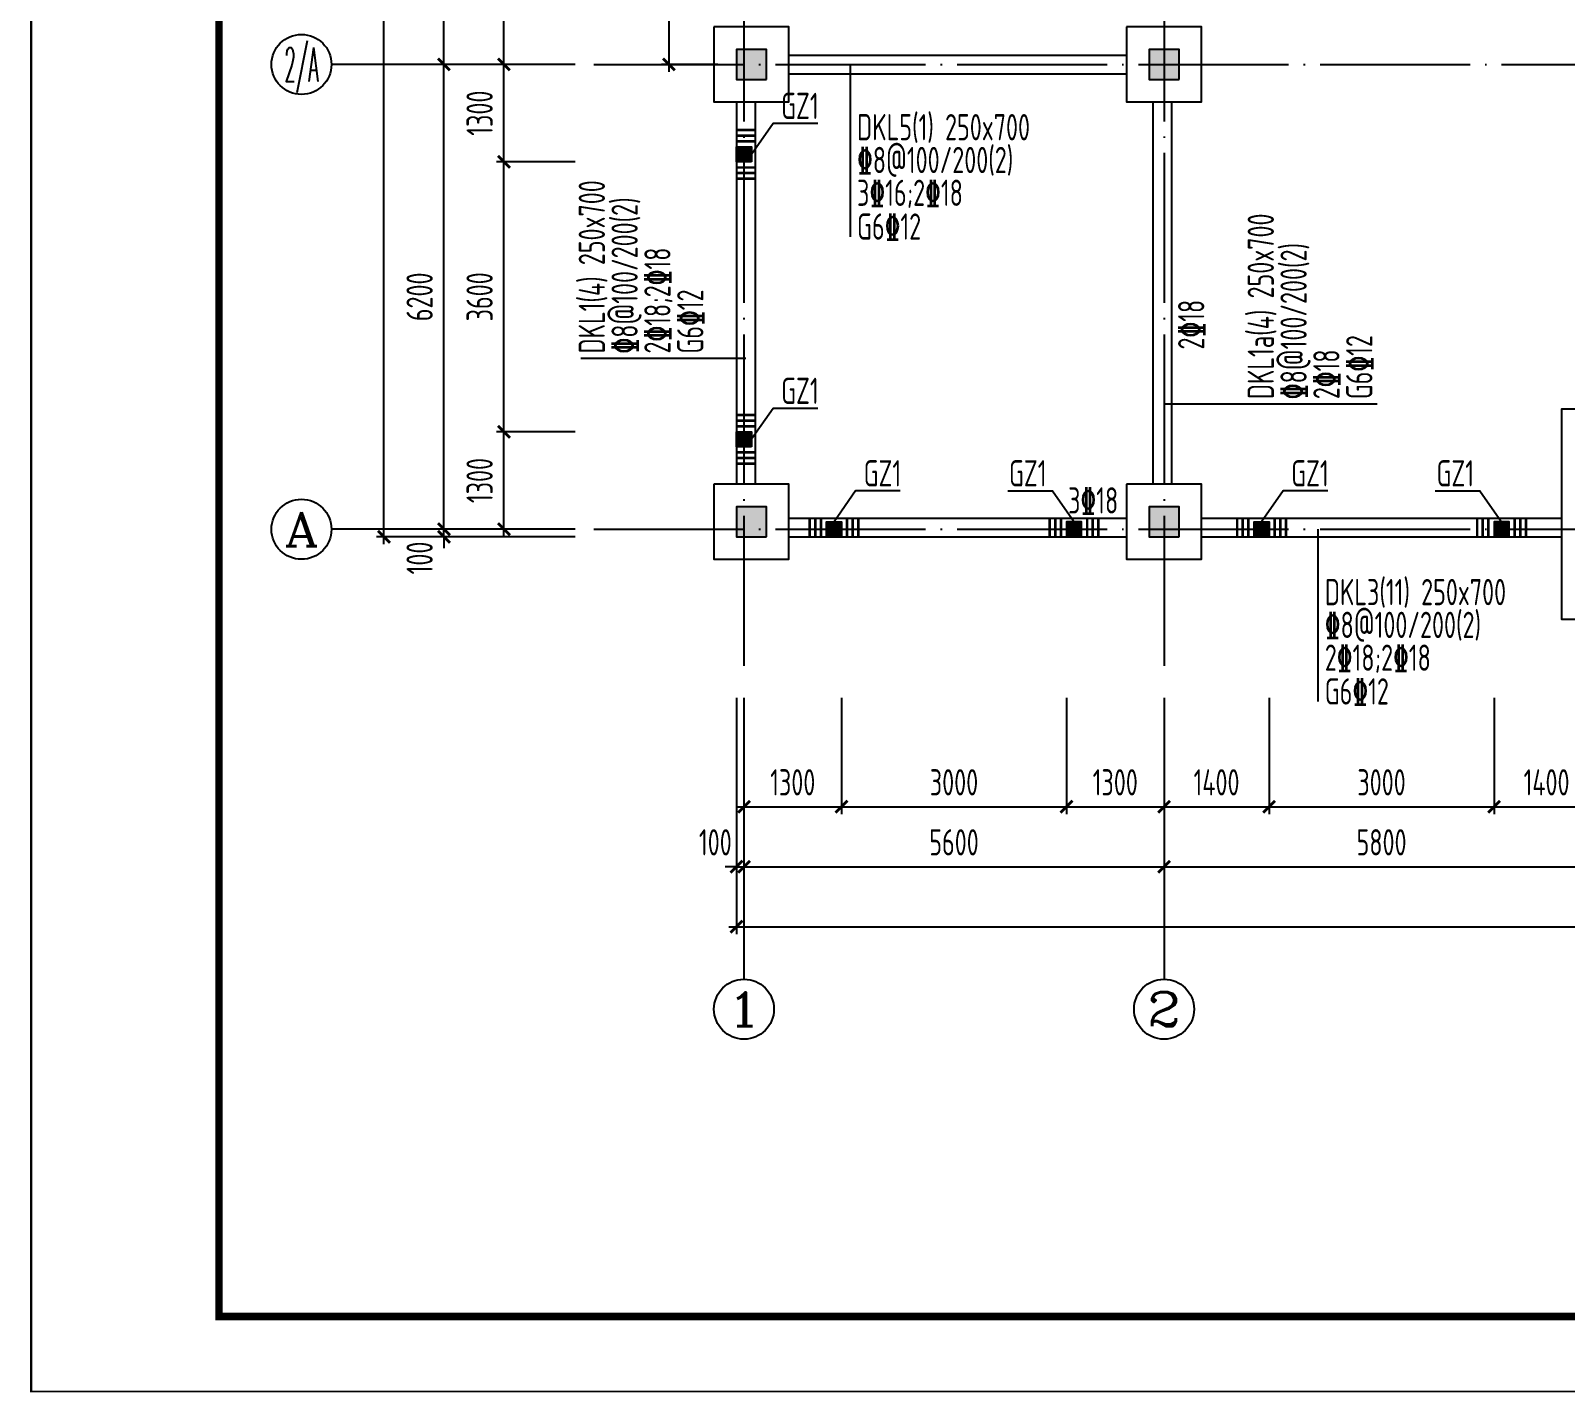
# Model space of a CAD drawing. Extents: x 287065 to 1473467, y 284802 to 344222.
# Drawn here: x 690937 to 711397, y 284802 to 302962 of the extents above; entities that cross this region are included whole.
import ezdxf
from ezdxf.enums import TextEntityAlignment as Align

# ---------------------------------------------------------------- set-up
doc = ezdxf.new("R2010")
doc.units = 0
doc.header["$LTSCALE"] = 1000
doc.linetypes.add('DOTE', pattern=[2.42, 2, -0.2, 0.02, -0.2])
doc.layers.get('0').update_dxf_attribs({"linetype": 'CONTINUOUS'})
doc.layers.get('DEFPOINTS').update_dxf_attribs({"linetype": 'CONTINUOUS'})
for name, color, linetype in [('AXIS', 8, 'DOTE'), ('AXIS_DIM', 3, 'CONTINUOUS'), ('AXIS_TEXT', 3, 'CONTINUOUS'), ('BEAM_CON', 4, 'CONTINUOUS'), ('COLU', 7, 'CONTINUOUS'), ('CT', 255, 'CONTINUOUS'), ('DIM', 3, 'CONTINUOUS'), ('FRAME', 3, 'CONTINUOUS'), ('S_BEAMDIMLOCALVER', 7, 'CONTINUOUS'), ('S_BEAMDIMMASS', 2, 'CONTINUOUS'), ('S_BEAMDIMMASSVER', 2, 'CONTINUOUS'), ('S_SUBBEAMHOOP', 1, 'CONTINUOUS'), ('TEXT', 7, 'CONTINUOUS'), ('TK', 211, 'CONTINUOUS'), ('柱涂实', 54, 'CONTINUOUS'), ('第三道尺寸线', 4, 'CONTINUOUS')]:
    doc.layers.add(name, color=color, linetype=linetype)
doc.styles.add('_TCH_AXIS', font='COMPLEX', dxfattribs={"bigfont": 'GBCBIG'})
doc.styles.add('COMPLEX', font='COMPLEX')
doc.styles.add('TSSD_Dimension', font='tssdeng.shx', dxfattribs={"width": 0.7, "bigfont": 'hztxt.shx'})
doc.styles.add('TSSD_Rein', font='tssdeng.shx', dxfattribs={"width": 0.7, "bigfont": 'hztxt.shx'})
doc.dimstyles.new('TSSD_100_100', dxfattribs={"dimtxt": 350, "dimasz": 150, "dimexe": 100, "dimexo": 250, "dimgap": 150, "dimtad": 1, "dimdec": 0, "dimzin": 0, "dimdsep": 46, "dimtxsty": 'TSSD_Dimension', "dimblk": 'ARCHTICK', "dimcen": 0, "dimdle": 100, "dimclrd": 3, "dimclre": 3, "dimclrt": 7, "dimadec": 0, "dimazin": 0, "dimtfac": 1, "dimtdec": 0, "dimtix": 1, "dimtmove": 2, "dimatfit": 3, "dimfxl": 100, "dimtolj": 1, "dimtzin": 0, "dimarcsym": 0})

# ---------------------------------------------------------------- blocks, each defined once
blk = doc.blocks.new('_ARCHTICK')
at = {"color": 0}
blk.add_lwpolyline([(-0.53, -0.53, 0.25, 0.25, 0), (0.53, 0.53, 0.5, 0.5, 0)], format="xyseb", dxfattribs=at)
blk = doc.blocks.new('*D1052')
at = {"layer": 'AXIS_DIM', "color": 3, "lineweight": -2}
for p, q in [((700347, 294062), (700347, 291712)), ((700447, 294062), (700447, 291712)), ((700347, 291812), (700197, 291812)), ((700347, 291812), (700447, 291812)), ((700447, 291812), (700597, 291812))]:
    blk.add_line(p, q, dxfattribs=at)
at = {"layer": 'DEFPOINTS', "color": 0}
for p in [(700347, 294312), (700447, 294312), (700447, 291812)]:
    blk.add_point(p, dxfattribs=at)
at = {"layer": 'AXIS_DIM', "color": 3, "lineweight": -2, "xscale": 150, "yscale": 150, "zscale": 150}
blk.add_blockref('_ARCHTICK', (700347, 291812), dxfattribs=at)
at = {"layer": 'AXIS_DIM', "color": 3, "lineweight": -2, "xscale": 150, "yscale": 150, "zscale": 150, "rotation": 180}
blk.add_blockref('_ARCHTICK', (700447, 291812), dxfattribs=at)
at = {"layer": 'AXIS_DIM', "color": 7, "insert": (700065, 292137), "char_height": 350, "attachment_point": 5, "style": 'TSSD_Dimension'}
blk.add_mtext('\\A1;100', dxfattribs=at)
blk = doc.blocks.new('*D1053')
at = {"layer": 'AXIS_DIM', "color": 3, "lineweight": -2}
for p, q in [((700447, 294062), (700447, 291712)), ((706047, 294062), (706047, 291712)), ((700347, 291812), (706147, 291812))]:
    blk.add_line(p, q, dxfattribs=at)
at = {"layer": 'DEFPOINTS', "color": 0}
for p in [(700447, 294312), (706047, 294312), (706047, 291812)]:
    blk.add_point(p, dxfattribs=at)
at = {"layer": 'AXIS_DIM', "color": 3, "lineweight": -2, "xscale": 150, "yscale": 150, "zscale": 150, "rotation": 180}
blk.add_blockref('_ARCHTICK', (700447, 291812), dxfattribs=at)
at = {"layer": 'AXIS_DIM', "color": 3, "lineweight": -2, "xscale": 150, "yscale": 150, "zscale": 150}
blk.add_blockref('_ARCHTICK', (706047, 291812), dxfattribs=at)
at = {"layer": 'AXIS_DIM', "color": 7, "insert": (703247, 292137), "char_height": 350, "attachment_point": 5, "style": 'TSSD_Dimension'}
blk.add_mtext('\\A1;5600', dxfattribs=at)
blk = doc.blocks.new('*D1054')
at = {"layer": 'AXIS_DIM', "color": 3, "lineweight": -2}
for p, q in [((706047, 294062), (706047, 291712)), ((711847, 294062), (711847, 291712)), ((705947, 291812), (711947, 291812))]:
    blk.add_line(p, q, dxfattribs=at)
at = {"layer": 'DEFPOINTS', "color": 0}
for p in [(706047, 294312), (711847, 294312), (711847, 291812)]:
    blk.add_point(p, dxfattribs=at)
at = {"layer": 'AXIS_DIM', "color": 3, "lineweight": -2, "xscale": 150, "yscale": 150, "zscale": 150, "rotation": 180}
blk.add_blockref('_ARCHTICK', (706047, 291812), dxfattribs=at)
at = {"layer": 'AXIS_DIM', "color": 3, "lineweight": -2, "xscale": 150, "yscale": 150, "zscale": 150}
blk.add_blockref('_ARCHTICK', (711847, 291812), dxfattribs=at)
at = {"layer": 'AXIS_DIM', "color": 7, "insert": (708947, 292137), "char_height": 350, "attachment_point": 5, "style": 'TSSD_Dimension'}
blk.add_mtext('\\A1;5800', dxfattribs=at)
blk = doc.blocks.new('*D1065')
at = {"layer": 'AXIS_DIM', "color": 3, "lineweight": -2}
for p, q in [((700347, 294062), (700347, 290912)), ((762847, 294062), (762847, 290912)), ((700247, 291012), (762947, 291012))]:
    blk.add_line(p, q, dxfattribs=at)
at = {"layer": 'DEFPOINTS', "color": 0}
for p in [(700347, 294312), (762847, 294312), (762847, 291012)]:
    blk.add_point(p, dxfattribs=at)
at = {"layer": 'AXIS_DIM', "color": 3, "lineweight": -2, "xscale": 150, "yscale": 150, "zscale": 150, "rotation": 180}
blk.add_blockref('_ARCHTICK', (700347, 291012), dxfattribs=at)
at = {"layer": 'AXIS_DIM', "color": 3, "lineweight": -2, "xscale": 150, "yscale": 150, "zscale": 150}
blk.add_blockref('_ARCHTICK', (762847, 291012), dxfattribs=at)
at = {"layer": 'AXIS_DIM', "color": 7, "insert": (731597, 291337), "char_height": 350, "attachment_point": 5, "style": 'TSSD_Dimension'}
blk.add_mtext('\\A1;62500', dxfattribs=at)
blk = doc.blocks.new('_AXISO')
blk.add_circle((0, 0), 0.5)
at = {"layer": 'AXIS_TEXT', "style": 'COMPLEX', "width": 1.041667}
blk.add_attdef('A', text='', height=0.56, dxfattribs=at).set_placement((-0.25, -0.28), (0.25, -0.28), align=Align.FIT)
blk = doc.blocks.new('*D1009')
at = {"layer": 'DEFPOINTS', "color": 0}
for p in [(700347, 306712), (699447, 302512), (700347, 302512)]:
    blk.add_point(p, dxfattribs=at)
at = {"layer": 'DIM', "color": 3, "lineweight": -2}
for p, q in [((700097, 306712), (699347, 306712)), ((699447, 306812), (699447, 302412)), ((700097, 302512), (699347, 302512))]:
    blk.add_line(p, q, dxfattribs=at)
at = {"layer": 'DIM', "color": 3, "lineweight": -2, "xscale": 150, "yscale": 150, "zscale": 150}
for p, rotation in [((699447, 306712), 90), ((699447, 302512), 270)]:
    blk.add_blockref('_ARCHTICK', p, dxfattribs=dict(at, rotation=rotation))
at = {"layer": 'DIM', "color": 7, "insert": (699122, 304612), "char_height": 350, "attachment_point": 5, "rotation": 90, "style": 'TSSD_Dimension'}
blk.add_mtext('\\A1;4200', dxfattribs=at)
blk = doc.blocks.new('*D1013')
at = {"layer": 'DEFPOINTS', "color": 0}
for p in [(700447, 294312), (701747, 294312), (701747, 292612)]:
    blk.add_point(p, dxfattribs=at)
at = {"layer": '第三道尺寸线', "color": 3, "lineweight": -2}
for p, q in [((700447, 294062), (700447, 292512)), ((701747, 294062), (701747, 292512)), ((700347, 292612), (701847, 292612))]:
    blk.add_line(p, q, dxfattribs=at)
at = {"layer": '第三道尺寸线', "color": 3, "lineweight": -2, "xscale": 150, "yscale": 150, "zscale": 150, "rotation": 180}
blk.add_blockref('_ARCHTICK', (700447, 292612), dxfattribs=at)
at = {"layer": '第三道尺寸线', "color": 3, "lineweight": -2, "xscale": 150, "yscale": 150, "zscale": 150}
blk.add_blockref('_ARCHTICK', (701747, 292612), dxfattribs=at)
at = {"layer": '第三道尺寸线', "color": 7, "insert": (701097, 292937), "char_height": 350, "attachment_point": 5, "style": 'TSSD_Dimension'}
blk.add_mtext('\\A1;1300', dxfattribs=at)
blk = doc.blocks.new('*D1014')
at = {"layer": 'DEFPOINTS', "color": 0}
for p in [(701747, 294312), (704747, 294312), (704747, 292612)]:
    blk.add_point(p, dxfattribs=at)
at = {"layer": '第三道尺寸线', "color": 3, "lineweight": -2}
for p, q in [((701747, 294062), (701747, 292512)), ((704747, 294062), (704747, 292512)), ((701647, 292612), (704847, 292612))]:
    blk.add_line(p, q, dxfattribs=at)
at = {"layer": '第三道尺寸线', "color": 3, "lineweight": -2, "xscale": 150, "yscale": 150, "zscale": 150, "rotation": 180}
blk.add_blockref('_ARCHTICK', (701747, 292612), dxfattribs=at)
at = {"layer": '第三道尺寸线', "color": 3, "lineweight": -2, "xscale": 150, "yscale": 150, "zscale": 150}
blk.add_blockref('_ARCHTICK', (704747, 292612), dxfattribs=at)
at = {"layer": '第三道尺寸线', "color": 7, "insert": (703247, 292937), "char_height": 350, "attachment_point": 5, "style": 'TSSD_Dimension'}
blk.add_mtext('\\A1;3000', dxfattribs=at)
blk = doc.blocks.new('*D1015')
at = {"layer": 'DEFPOINTS', "color": 0}
for p in [(704747, 294312), (706047, 294312), (706047, 292612)]:
    blk.add_point(p, dxfattribs=at)
at = {"layer": '第三道尺寸线', "color": 3, "lineweight": -2}
for p, q in [((704747, 294062), (704747, 292512)), ((706047, 294062), (706047, 292512)), ((704647, 292612), (706147, 292612))]:
    blk.add_line(p, q, dxfattribs=at)
at = {"layer": '第三道尺寸线', "color": 3, "lineweight": -2, "xscale": 150, "yscale": 150, "zscale": 150, "rotation": 180}
blk.add_blockref('_ARCHTICK', (704747, 292612), dxfattribs=at)
at = {"layer": '第三道尺寸线', "color": 3, "lineweight": -2, "xscale": 150, "yscale": 150, "zscale": 150}
blk.add_blockref('_ARCHTICK', (706047, 292612), dxfattribs=at)
at = {"layer": '第三道尺寸线', "color": 7, "insert": (705397, 292937), "char_height": 350, "attachment_point": 5, "style": 'TSSD_Dimension'}
blk.add_mtext('\\A1;1300', dxfattribs=at)
blk = doc.blocks.new('*D1016')
at = {"layer": 'DEFPOINTS', "color": 0}
for p in [(706047, 294312), (707447, 294312), (707447, 292612)]:
    blk.add_point(p, dxfattribs=at)
at = {"layer": '第三道尺寸线', "color": 3, "lineweight": -2}
for p, q in [((706047, 294062), (706047, 292512)), ((707447, 294062), (707447, 292512)), ((705947, 292612), (707547, 292612))]:
    blk.add_line(p, q, dxfattribs=at)
at = {"layer": '第三道尺寸线', "color": 3, "lineweight": -2, "xscale": 150, "yscale": 150, "zscale": 150, "rotation": 180}
blk.add_blockref('_ARCHTICK', (706047, 292612), dxfattribs=at)
at = {"layer": '第三道尺寸线', "color": 3, "lineweight": -2, "xscale": 150, "yscale": 150, "zscale": 150}
blk.add_blockref('_ARCHTICK', (707447, 292612), dxfattribs=at)
at = {"layer": '第三道尺寸线', "color": 7, "insert": (706747, 292937), "char_height": 350, "attachment_point": 5, "style": 'TSSD_Dimension'}
blk.add_mtext('\\A1;1400', dxfattribs=at)
blk = doc.blocks.new('*D1017')
at = {"layer": 'DEFPOINTS', "color": 0}
for p in [(707447, 294312), (710447, 294312), (710447, 292612)]:
    blk.add_point(p, dxfattribs=at)
at = {"layer": '第三道尺寸线', "color": 3, "lineweight": -2}
for p, q in [((707447, 294062), (707447, 292512)), ((710447, 294062), (710447, 292512)), ((707347, 292612), (710547, 292612))]:
    blk.add_line(p, q, dxfattribs=at)
at = {"layer": '第三道尺寸线', "color": 3, "lineweight": -2, "xscale": 150, "yscale": 150, "zscale": 150, "rotation": 180}
blk.add_blockref('_ARCHTICK', (707447, 292612), dxfattribs=at)
at = {"layer": '第三道尺寸线', "color": 3, "lineweight": -2, "xscale": 150, "yscale": 150, "zscale": 150}
blk.add_blockref('_ARCHTICK', (710447, 292612), dxfattribs=at)
at = {"layer": '第三道尺寸线', "color": 7, "insert": (708947, 292937), "char_height": 350, "attachment_point": 5, "style": 'TSSD_Dimension'}
blk.add_mtext('\\A1;3000', dxfattribs=at)
blk = doc.blocks.new('*D1018')
at = {"layer": 'DEFPOINTS', "color": 0}
for p in [(710447, 294312), (711847, 294312), (711847, 292612)]:
    blk.add_point(p, dxfattribs=at)
at = {"layer": '第三道尺寸线', "color": 3, "lineweight": -2}
for p, q in [((710447, 294062), (710447, 292512)), ((711847, 294062), (711847, 292512)), ((710347, 292612), (711947, 292612))]:
    blk.add_line(p, q, dxfattribs=at)
at = {"layer": '第三道尺寸线', "color": 3, "lineweight": -2, "xscale": 150, "yscale": 150, "zscale": 150, "rotation": 180}
blk.add_blockref('_ARCHTICK', (710447, 292612), dxfattribs=at)
at = {"layer": '第三道尺寸线', "color": 3, "lineweight": -2, "xscale": 150, "yscale": 150, "zscale": 150}
blk.add_blockref('_ARCHTICK', (711847, 292612), dxfattribs=at)
at = {"layer": '第三道尺寸线', "color": 7, "insert": (711147, 292937), "char_height": 350, "attachment_point": 5, "style": 'TSSD_Dimension'}
blk.add_mtext('\\A1;1400', dxfattribs=at)
blk = doc.blocks.new('*D1050')
at = {"layer": 'AXIS_DIM', "color": 3, "lineweight": -2}
for p, q in [((698197, 296312), (696347, 296312)), ((696447, 296312), (696447, 296462)), ((696447, 296212), (696447, 296312)), ((698197, 296212), (696347, 296212)), ((696447, 296212), (696447, 296062))]:
    blk.add_line(p, q, dxfattribs=at)
at = {"layer": 'DEFPOINTS', "color": 0}
for p in [(696447, 296312), (698447, 296312), (698447, 296212)]:
    blk.add_point(p, dxfattribs=at)
at = {"layer": 'AXIS_DIM', "color": 3, "lineweight": -2, "xscale": 150, "yscale": 150, "zscale": 150}
for p, rotation in [((696447, 296312), 270), ((696447, 296212), 90)]:
    blk.add_blockref('_ARCHTICK', p, dxfattribs=dict(at, rotation=rotation))
at = {"layer": 'AXIS_DIM', "color": 7, "insert": (696122, 295929), "char_height": 350, "attachment_point": 5, "rotation": 90, "style": 'TSSD_Dimension'}
blk.add_mtext('\\A1;100', dxfattribs=at)
blk = doc.blocks.new('*D1051')
at = {"layer": 'AXIS_DIM', "color": 3, "lineweight": -2}
for p, q in [((696447, 296212), (696447, 302612)), ((698197, 302512), (696347, 302512)), ((698197, 296312), (696347, 296312))]:
    blk.add_line(p, q, dxfattribs=at)
at = {"layer": 'DEFPOINTS', "color": 0}
for p in [(696447, 302512), (698447, 302512), (698447, 296312)]:
    blk.add_point(p, dxfattribs=at)
at = {"layer": 'AXIS_DIM', "color": 3, "lineweight": -2, "xscale": 150, "yscale": 150, "zscale": 150}
for p, rotation in [((696447, 302512), 90), ((696447, 296312), 270)]:
    blk.add_blockref('_ARCHTICK', p, dxfattribs=dict(at, rotation=rotation))
at = {"layer": 'AXIS_DIM', "color": 7, "insert": (696122, 299412), "char_height": 350, "attachment_point": 5, "rotation": 90, "style": 'TSSD_Dimension'}
blk.add_mtext('\\A1;6200', dxfattribs=at)
blk = doc.blocks.new('*D995')
at = {"layer": 'AXIS_DIM', "color": 3, "lineweight": -2}
for p, q in [((696447, 302412), (696447, 308812)), ((698197, 308712), (696347, 308712)), ((698197, 302512), (696347, 302512))]:
    blk.add_line(p, q, dxfattribs=at)
at = {"layer": 'DEFPOINTS', "color": 0}
for p in [(696447, 308712), (698447, 308712), (698447, 302512)]:
    blk.add_point(p, dxfattribs=at)
at = {"layer": 'AXIS_DIM', "color": 3, "lineweight": -2, "xscale": 150, "yscale": 150, "zscale": 150}
for p, rotation in [((696447, 308712), 90), ((696447, 302512), 270)]:
    blk.add_blockref('_ARCHTICK', p, dxfattribs=dict(at, rotation=rotation))
at = {"layer": 'AXIS_DIM', "color": 7, "insert": (696122, 305612), "char_height": 350, "attachment_point": 5, "rotation": 90, "style": 'TSSD_Dimension'}
blk.add_mtext('\\A1;6200', dxfattribs=at)
blk = doc.blocks.new('*D999')
at = {"layer": 'AXIS_DIM', "color": 3, "lineweight": -2}
for p, q in [((695647, 296112), (695647, 321312)), ((698197, 321212), (695547, 321212)), ((698197, 296212), (695547, 296212))]:
    blk.add_line(p, q, dxfattribs=at)
at = {"layer": 'DEFPOINTS', "color": 0}
for p in [(695647, 321212), (698447, 321212), (698447, 296212)]:
    blk.add_point(p, dxfattribs=at)
at = {"layer": 'AXIS_DIM', "color": 3, "lineweight": -2, "xscale": 150, "yscale": 150, "zscale": 150}
for p, rotation in [((695647, 321212), 90), ((695647, 296212), 270)]:
    blk.add_blockref('_ARCHTICK', p, dxfattribs=dict(at, rotation=rotation))
at = {"layer": 'AXIS_DIM', "color": 7, "insert": (695322, 308712), "char_height": 350, "attachment_point": 5, "rotation": 90, "style": 'TSSD_Dimension'}
blk.add_mtext('\\A1;25000', dxfattribs=at)
blk = doc.blocks.new('*D1075')
at = {"layer": 'DEFPOINTS', "color": 0}
for p in [(697247, 304312), (698447, 304312), (698447, 302512)]:
    blk.add_point(p, dxfattribs=at)
at = {"layer": '第三道尺寸线', "color": 3, "lineweight": -2}
for p, q in [((698197, 304312), (697147, 304312)), ((697247, 302412), (697247, 304412)), ((698197, 302512), (697147, 302512))]:
    blk.add_line(p, q, dxfattribs=at)
at = {"layer": '第三道尺寸线', "color": 3, "lineweight": -2, "xscale": 150, "yscale": 150, "zscale": 150}
for p, rotation in [((697247, 304312), 90), ((697247, 302512), 270)]:
    blk.add_blockref('_ARCHTICK', p, dxfattribs=dict(at, rotation=rotation))
at = {"layer": '第三道尺寸线', "color": 7, "insert": (696922, 303412), "char_height": 350, "attachment_point": 5, "rotation": 90, "style": 'TSSD_Dimension'}
blk.add_mtext('\\A1;1800', dxfattribs=at)
blk = doc.blocks.new('*D1076')
at = {"layer": 'DEFPOINTS', "color": 0}
for p in [(697247, 302512), (698447, 302512), (698447, 301212)]:
    blk.add_point(p, dxfattribs=at)
at = {"layer": '第三道尺寸线', "color": 3, "lineweight": -2}
for p, q in [((697247, 301112), (697247, 302612)), ((698197, 302512), (697147, 302512)), ((698197, 301212), (697147, 301212))]:
    blk.add_line(p, q, dxfattribs=at)
at = {"layer": '第三道尺寸线', "color": 3, "lineweight": -2, "xscale": 150, "yscale": 150, "zscale": 150}
for p, rotation in [((697247, 302512), 90), ((697247, 301212), 270)]:
    blk.add_blockref('_ARCHTICK', p, dxfattribs=dict(at, rotation=rotation))
at = {"layer": '第三道尺寸线', "color": 7, "insert": (696922, 301862), "char_height": 350, "attachment_point": 5, "rotation": 90, "style": 'TSSD_Dimension'}
blk.add_mtext('\\A1;1300', dxfattribs=at)
blk = doc.blocks.new('*D1077')
at = {"layer": 'DEFPOINTS', "color": 0}
for p in [(697247, 301212), (698447, 301212), (698447, 297612)]:
    blk.add_point(p, dxfattribs=at)
at = {"layer": '第三道尺寸线', "color": 3, "lineweight": -2}
for p, q in [((698197, 301212), (697147, 301212)), ((697247, 297512), (697247, 301312)), ((698197, 297612), (697147, 297612))]:
    blk.add_line(p, q, dxfattribs=at)
at = {"layer": '第三道尺寸线', "color": 3, "lineweight": -2, "xscale": 150, "yscale": 150, "zscale": 150}
for p, rotation in [((697247, 301212), 90), ((697247, 297612), 270)]:
    blk.add_blockref('_ARCHTICK', p, dxfattribs=dict(at, rotation=rotation))
at = {"layer": '第三道尺寸线', "color": 7, "insert": (696922, 299412), "char_height": 350, "attachment_point": 5, "rotation": 90, "style": 'TSSD_Dimension'}
blk.add_mtext('\\A1;3600', dxfattribs=at)
blk = doc.blocks.new('*D1078')
at = {"layer": 'DEFPOINTS', "color": 0}
for p in [(697247, 297612), (698447, 297612), (698447, 296312)]:
    blk.add_point(p, dxfattribs=at)
at = {"layer": '第三道尺寸线', "color": 3, "lineweight": -2}
for p, q in [((697247, 296212), (697247, 297712)), ((698197, 297612), (697147, 297612)), ((698197, 296312), (697147, 296312))]:
    blk.add_line(p, q, dxfattribs=at)
at = {"layer": '第三道尺寸线', "color": 3, "lineweight": -2, "xscale": 150, "yscale": 150, "zscale": 150}
for p, rotation in [((697247, 297612), 90), ((697247, 296312), 270)]:
    blk.add_blockref('_ARCHTICK', p, dxfattribs=dict(at, rotation=rotation))
at = {"layer": '第三道尺寸线', "color": 7, "insert": (696922, 296962), "char_height": 350, "attachment_point": 5, "rotation": 90, "style": 'TSSD_Dimension'}
blk.add_mtext('\\A1;1300', dxfattribs=at)
blk = doc.blocks.new('TK-A2+(891X420)')
at = {"layer": 'FRAME', "lineweight": 18}
blk.add_line((626527, 350595), (626527, 392595), dxfattribs=at)
at = {"layer": 'FRAME'}
for points in [[(626537, 392605, 20, 20, 0), (626537, 350605, 20, 20, 0), (715637, 350605, 20, 20, 0), (715637, 392605, 20, 20, 0)], [(629037, 391605, 100, 100, 0), (629037, 351605, 100, 100, 0), (714637, 351605, 100, 100, 0), (714637, 391605, 100, 100, 0)]]:
    blk.add_lwpolyline(points, format="xyseb", close=True, dxfattribs=at)

msp = doc.modelspace()

# ---------------------------------------------------------------- hatches: boundary and pattern name
at = {"layer": '柱涂实'}
for points in [[(700746.971, 302311.708), (700746.971, 302711.708), (700346.971, 302711.708), (700346.971, 302311.708)], [(706246.971, 302311.708), (706246.971, 302711.708), (705846.971, 302711.708), (705846.971, 302311.708)], [(700346.971, 301211.708), (700346.971, 301411.708), (700546.971, 301411.708), (700546.971, 301211.708)], [(700346.971, 297411.708), (700346.971, 297611.708), (700546.971, 297611.708), (700546.971, 297411.708)], [(700746.971, 296211.708), (700746.971, 296611.708), (700346.971, 296611.708), (700346.971, 296211.708)], [(706246.971, 296211.708), (706246.971, 296611.708), (705846.971, 296611.708), (705846.971, 296211.708)], [(701546.971, 296211.708), (701546.971, 296411.708), (701746.971, 296411.708), (701746.971, 296211.708)], [(704946.971, 296211.708), (704946.971, 296411.708), (704746.971, 296411.708), (704746.971, 296211.708)], [(707246.971, 296211.708), (707246.971, 296411.708), (707446.971, 296411.708), (707446.971, 296211.708)], [(710646.971, 296211.708), (710646.971, 296411.708), (710446.971, 296411.708), (710446.971, 296211.708)]]:
    msp.add_hatch(color=256, dxfattribs=at).paths.add_polyline_path(points)

# ---------------------------------------------------------------- linework, layer by layer
at = {"layer": 'AXIS'}
for p, q in [((700446.971, 323111.708), (700446.971, 294311.708)), ((706046.971, 323111.708), (706046.971, 294311.708)), ((698446.971, 302511.708), (711846.971, 302511.708)), ((698446.971, 296311.708), (764746.971, 296311.708))]:
    msp.add_line(p, q, dxfattribs=at)
at = {"layer": 'AXIS_TEXT'}
for p, q in [((698196.971, 302511.708), (694946.971, 302511.708)), ((698196.971, 296311.708), (694946.971, 296311.708)), ((700446.971, 294061.708), (700446.971, 290311.708)), ((706046.971, 294061.708), (706046.971, 290311.708))]:
    msp.add_line(p, q, dxfattribs=at)
at = {"layer": 'BEAM_CON'}
for p, q in [((701046.971, 302636.708), (705546.971, 302636.708)), ((701046.971, 302386.708), (705546.971, 302386.708)), ((700346.971, 302011.708), (700346.971, 296911.708)), ((700596.971, 302011.708), (700596.971, 296911.708)), ((705896.971, 302011.708), (705896.971, 296911.708)), ((706146.971, 302011.708), (706146.971, 296911.708)), ((701046.971, 296461.708), (705546.971, 296461.708)), ((706546.971, 296461.708), (711346.971, 296461.708)), ((701046.971, 296211.708), (705546.971, 296211.708)), ((706546.971, 296211.708), (711346.971, 296211.708))]:
    msp.add_line(p, q, dxfattribs=at)
at = {"layer": 'COLU', "ltscale": 0.01}
for points in [[(700746.971, 302311.708), (700746.971, 302711.708), (700346.971, 302711.708), (700346.971, 302311.708)], [(706246.971, 302311.708), (706246.971, 302711.708), (705846.971, 302711.708), (705846.971, 302311.708)], [(700546.971, 301211.708), (700346.971, 301211.708), (700346.971, 301411.708), (700546.971, 301411.708)], [(700546.971, 297411.708), (700346.971, 297411.708), (700346.971, 297611.708), (700546.971, 297611.708)], [(700746.971, 296211.708), (700746.971, 296611.708), (700346.971, 296611.708), (700346.971, 296211.708)], [(706246.971, 296211.708), (706246.971, 296611.708), (705846.971, 296611.708), (705846.971, 296211.708)], [(701746.971, 296211.708), (701546.971, 296211.708), (701546.971, 296411.708), (701746.971, 296411.708)], [(704746.971, 296211.708), (704946.971, 296211.708), (704946.971, 296411.708), (704746.971, 296411.708)], [(707446.971, 296211.708), (707246.971, 296211.708), (707246.971, 296411.708), (707446.971, 296411.708)], [(710446.971, 296211.708), (710646.971, 296211.708), (710646.971, 296411.708), (710446.971, 296411.708)]]:
    msp.add_lwpolyline(points, close=True, dxfattribs=at)
at = {"layer": 'CT'}
for points in [[(700046.971, 303011.708), (700046.971, 302011.708), (701046.971, 302011.708), (701046.971, 303011.708)], [(705546.971, 303011.708), (705546.971, 302011.708), (706546.971, 302011.708), (706546.971, 303011.708)], [(712346.971, 297911.708), (711346.971, 297911.708), (711346.971, 295111.708), (712346.971, 295111.708)], [(700046.971, 296911.708), (700046.971, 295911.708), (701046.971, 295911.708), (701046.971, 296911.708)], [(705546.971, 296911.708), (705546.971, 295911.708), (706546.971, 295911.708), (706546.971, 296911.708)]]:
    msp.add_lwpolyline(points, close=True, dxfattribs=at)
at = {"layer": 'S_BEAMDIMMASS', "ltscale": 0.01}
for p, q in [((701866.129, 300213.998), (701866.129, 302511.708)), ((708102.276, 294013.998), (708102.276, 296311.708))]:
    msp.add_line(p, q, dxfattribs=at)
at = {"layer": 'S_BEAMDIMMASSVER', "ltscale": 0.01}
for p, q in [((700471.971, 298588.174), (698270.627, 298588.174)), ((708888.795, 297979.567), (706046.971, 297979.567))]:
    msp.add_line(p, q, dxfattribs=at)
at = {"layer": 'S_SUBBEAMHOOP', "ltscale": 0.01, "const_width": 35}
for points in [[(700596.971, 301636.708), (700346.971, 301636.708)], [(700596.971, 301561.708), (700346.971, 301561.708)], [(700596.971, 301486.708), (700346.971, 301486.708)], [(700596.971, 301136.708), (700346.971, 301136.708)], [(700596.971, 301061.708), (700346.971, 301061.708)], [(700596.971, 300986.708), (700346.971, 300986.708)], [(700596.971, 297836.708), (700346.971, 297836.708)], [(700596.971, 297761.708), (700346.971, 297761.708)], [(700596.971, 297686.708), (700346.971, 297686.708)], [(700596.971, 297336.708), (700346.971, 297336.708)], [(700596.971, 297261.708), (700346.971, 297261.708)], [(700596.971, 297186.708), (700346.971, 297186.708)], [(701321.971, 296211.708), (701321.971, 296461.708)], [(701396.971, 296211.708), (701396.971, 296461.708)], [(701471.971, 296211.708), (701471.971, 296461.708)], [(701821.971, 296211.708), (701821.971, 296461.708)], [(701896.971, 296211.708), (701896.971, 296461.708)], [(701971.971, 296211.708), (701971.971, 296461.708)], [(704521.971, 296211.708), (704521.971, 296461.708)], [(704596.971, 296211.708), (704596.971, 296461.708)], [(704671.971, 296211.708), (704671.971, 296461.708)], [(705021.971, 296211.708), (705021.971, 296461.708)], [(705096.971, 296211.708), (705096.971, 296461.708)], [(705171.971, 296211.708), (705171.971, 296461.708)], [(707021.971, 296211.708), (707021.971, 296461.708)], [(707096.971, 296211.708), (707096.971, 296461.708)], [(707171.971, 296211.708), (707171.971, 296461.708)], [(707521.971, 296211.708), (707521.971, 296461.708)], [(707596.971, 296211.708), (707596.971, 296461.708)], [(707671.971, 296211.708), (707671.971, 296461.708)], [(710221.971, 296211.708), (710221.971, 296461.708)], [(710296.971, 296211.708), (710296.971, 296461.708)], [(710371.971, 296211.708), (710371.971, 296461.708)], [(710721.971, 296211.708), (710721.971, 296461.708)], [(710796.971, 296211.708), (710796.971, 296461.708)], [(710871.971, 296211.708), (710871.971, 296461.708)]]:
    msp.add_lwpolyline(points, dxfattribs=at)
at = {"layer": 'TEXT'}
for points in [[(701431.175, 301723.545), (700835.085, 301723.545), (700546.971, 301311.708)], [(701431.175, 297923.545), (700835.085, 297923.545), (700546.971, 297511.708)], [(702531.175, 296823.545), (701935.085, 296823.545), (701646.971, 296411.708)], [(703962.767, 296823.545), (704558.857, 296823.545), (704846.971, 296411.708)], [(708231.175, 296823.545), (707635.085, 296823.545), (707346.971, 296411.708)], [(709662.767, 296823.545), (710258.857, 296823.545), (710546.971, 296411.708)]]:
    msp.add_lwpolyline(points, dxfattribs=at)

# ---------------------------------------------------------------- block references
at = {"layer": 'AXIS_TEXT'}
ref = msp.add_blockref('_AXISO', (694546.971, 302511.708), dxfattribs=dict(at, xscale=800, yscale=800, zscale=800))
ref.add_attrib('A', '2/A', dxfattribs={"height": 452.5483, "style": '_TCH_AXIS', "width": 0.35}).set_placement((694320.697, 302285.434), (694773.245, 302285.434), align=Align.FIT)
ref = msp.add_blockref('_AXISO', (694546.971, 296311.708), dxfattribs=dict(at, xscale=800, yscale=800, zscale=800))
ref.add_attrib('A', 'A', dxfattribs={"height": 452.548, "style": '_TCH_AXIS', "width": 1.166667}).set_placement((694320.697, 296085.434), (694773.245, 296085.434), align=Align.FIT)
ref = msp.add_blockref('_AXISO', (700446.971, 289911.708), dxfattribs=dict(at, xscale=800, yscale=800, zscale=800))
ref.add_attrib('A', '1', dxfattribs={"height": 452.548, "style": '_TCH_AXIS', "width": 2.333333}).set_placement((700220.697, 289685.434), (700673.245, 289685.434), align=Align.FIT)
ref = msp.add_blockref('_AXISO', (706046.971, 289911.708), dxfattribs=dict(at, xscale=800, yscale=800, zscale=800))
ref.add_attrib('A', '2', dxfattribs={"height": 452.548, "style": '_TCH_AXIS', "width": 1.5}).set_placement((705820.697, 289685.434), (706273.245, 289685.434), align=Align.FIT)
at = {"layer": 'TK'}
msp.add_blockref('TK-A2+(891X420)', (64410, -65793.134), dxfattribs=at)

# ---------------------------------------------------------------- texts
at = {"layer": 'S_BEAMDIMLOCALVER', "style": 'TSSD_Rein', "width": 0.7}
msp.add_text('2%%13218', height=350, rotation=89.9999985, dxfattribs=at).set_placement((706584.471, 298709.445))
at = {"layer": 'S_BEAMDIMMASS', "style": 'TSSD_Rein', "width": 0.7}
for s, height, p in [('DKL5(1) 250x700', 349.99999, (701954.554, 301499.519)), ('%%1328@100/200(2)', 349.99999, (701954.554, 301062.019)), ('3%%13216;2%%13218', 349.99999, (701954.554, 300624.519)), ('G6%%13212', 350, (701954.554, 300174.519)), ('DKL3(11) 250x700', 349.99999, (708190.701, 295299.519)), ('%%1328@100/200(2)', 349.99999, (708190.701, 294862.019)), ('2%%13218;2%%13218', 349.99999, (708190.701, 294424.519)), ('G6%%13212', 350, (708190.701, 293974.519))]:
    msp.add_text(s, height=height, dxfattribs=at).set_placement(p)
at = {"layer": 'S_BEAMDIMMASSVER', "style": 'TSSD_Rein', "width": 0.7}
for s, height, p in [('DKL1(4) 250x700', 349.99999, (698592.918, 298655.84)), ('%%1328@100/200(2)', 349.99999, (699030.418, 298655.84)), ('DKL1a(4) 250x700', 349.99999, (707511.939, 298047.233)), ('2%%13218;2%%13218', 349.99999, (699467.918, 298655.84)), ('%%1328@100/200(2)', 349.99999, (707949.439, 298047.233)), ('G6%%13212', 350, (699905.918, 298655.84)), ('G6%%13212', 350, (708824.939, 298047.233)), ('2%%13218', 350, (708386.939, 298047.233))]:
    msp.add_text(s, height=height, rotation=89.9999985, dxfattribs=at).set_placement(p)
at = {"layer": 'TEXT', "style": 'TSSD_Rein', "width": 0.7}
for s, p in [('GZ1', (700942.563, 301783.545)), ('GZ1', (700942.563, 297983.545)), ('GZ1', (702042.563, 296883.545)), ('GZ1', (703980.226, 296883.545)), ('GZ1', (707742.563, 296883.545)), ('GZ1', (709680.226, 296883.545)), ('3%%13218', (704768.496, 296521.708))]:
    msp.add_text(s, height=350, dxfattribs=at).set_placement(p)

# ---------------------------------------------------------------- dimensions: what is measured, and where the dimension line sits
at = {"layer": 'AXIS_DIM'}
for p1, p2, distance, picture, middle in [((698446.971, 296211.708), (698446.971, 321211.708), 2800, '*D999', (695321.971, 308711.708)), ((698446.971, 302511.708), (698446.971, 308711.708), 2000, '*D995', (696121.971, 305611.708)), ((698446.971, 296311.708), (698446.971, 302511.708), 2000, '*D1051', (696121.971, 299411.708)), ((700346.971, 294311.708), (762846.971, 294311.708), -3300, '*D1065', (731596.971, 291336.708)), ((700446.971, 294311.708), (706046.971, 294311.708), -2500, '*D1053', (703246.971, 292136.708)), ((706046.971, 294311.708), (711846.971, 294311.708), -2500, '*D1054', (708946.971, 292136.708))]:
    dim = msp.add_aligned_dim(p1=p1, p2=p2, distance=distance, dimstyle='TSSD_100_100', dxfattribs=at)
    dim.commit()
    dim.dimension.update_dxf_attribs({"geometry": picture, "text_midpoint": middle})
for base, p1, p2, angle, picture, middle in [((696446.971, 296311.708), (698446.971, 296211.708), (698446.971, 296311.708), 90, '*D1050', (696121.971, 295929.464)), ((700446.971, 291811.708), (700346.971, 294311.708), (700446.971, 294311.708), 0, '*D1052', (700064.728, 292136.708))]:
    dim = msp.add_linear_dim(base=base, p1=p1, p2=p2, angle=angle, dimstyle='TSSD_100_100', dxfattribs=at)
    dim.commit()
    dim.dimension.update_dxf_attribs({"geometry": picture, "text_midpoint": middle, "dimtype": 161})
at = {"layer": 'DIM'}
dim = msp.add_linear_dim(base=(699446.971, 302511.708), p1=(700346.971, 306711.708), p2=(700346.971, 302511.708), angle=90, dimstyle='TSSD_100_100', dxfattribs=at)
dim.commit()
dim.dimension.update_dxf_attribs({"geometry": '*D1009', "text_midpoint": (699121.971, 304611.708)})
at = {"layer": '第三道尺寸线'}
for p1, p2, distance, picture, middle in [((698446.971, 302511.708), (698446.971, 304311.708), 1200, '*D1075', (696921.971, 303411.708)), ((698446.971, 301211.708), (698446.971, 302511.708), 1200, '*D1076', (696921.971, 301861.708)), ((698446.971, 297611.708), (698446.971, 301211.708), 1200, '*D1077', (696921.971, 299411.708)), ((698446.971, 296311.708), (698446.971, 297611.708), 1200, '*D1078', (696921.971, 296961.708)), ((700446.971, 294311.708), (701746.971, 294311.708), -1700, '*D1013', (701096.971, 292936.708)), ((701746.971, 294311.708), (704746.971, 294311.708), -1700, '*D1014', (703246.971, 292936.708)), ((704746.971, 294311.708), (706046.971, 294311.708), -1700, '*D1015', (705396.971, 292936.708)), ((706046.971, 294311.708), (707446.971, 294311.708), -1700, '*D1016', (706746.971, 292936.708)), ((707446.971, 294311.708), (710446.971, 294311.708), -1700, '*D1017', (708946.971, 292936.708)), ((710446.971, 294311.708), (711846.971, 294311.708), -1700, '*D1018', (711146.971, 292936.708))]:
    dim = msp.add_aligned_dim(p1=p1, p2=p2, distance=distance, dimstyle='TSSD_100_100', dxfattribs=at)
    dim.commit()
    dim.dimension.update_dxf_attribs({"geometry": picture, "text_midpoint": middle})

doc.saveas('drawing.dxf')
